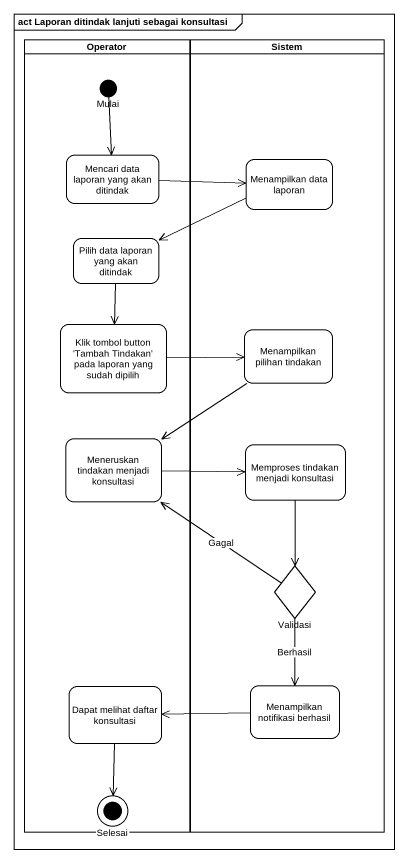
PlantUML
@startuml
mainframe act Laporan ditindak lanjuti sebagai konsultasi
hide empty description
state Operator <<partition>> {
  state Mulai <<start>>
  state "Mencari data laporan yang akan ditindak" as Mencari_data_laporan_yang
  state "Pilih data laporan yang akan ditindak" as Pilih_data_laporan_yang
  state "Klik tombol button 'Tambah Tindakan' pada laporan yang sudah dipilih" as Klik_tombol_button_Tambah
  state "Meneruskan tindakan menjadi konsultasi" as Meneruskan_tindakan_menjadi
  state "Dapat melihat daftar konsultasi" as Dapat_melihat_daftar
  state Selesai <<end>>
}
state Sistem <<partition>> {
  state "Menampilkan data laporan" as Menampilkan_data_laporan
  state "Menampilkan pilihan tindakan" as Menampilkan_pilihan_tindakan
  state "Memproses tindakan menjadi konsultasi" as Memproses_tindakan_menjadi
  state Validasi <<choice>>
  state "Menampilkan notifikasi berhasil" as Menampilkan_notifikasi
}
Mulai --> Mencari_data_laporan_yang
Mencari_data_laporan_yang -right-> Menampilkan_data_laporan
Menampilkan_data_laporan -left-> Pilih_data_laporan_yang
Pilih_data_laporan_yang --> Klik_tombol_button_Tambah
Klik_tombol_button_Tambah -right-> Menampilkan_pilihan_tindakan
Menampilkan_pilihan_tindakan --> Meneruskan_tindakan_menjadi
Meneruskan_tindakan_menjadi -right-> Memproses_tindakan_menjadi
Memproses_tindakan_menjadi --> Validasi
Validasi -up-> Meneruskan_tindakan_menjadi : Gagal
Validasi --> Menampilkan_notifikasi : Berhasil
Dapat_melihat_daftar --> Selesai
Menampilkan_notifikasi -left-> Dapat_melihat_daftar
@enduml
